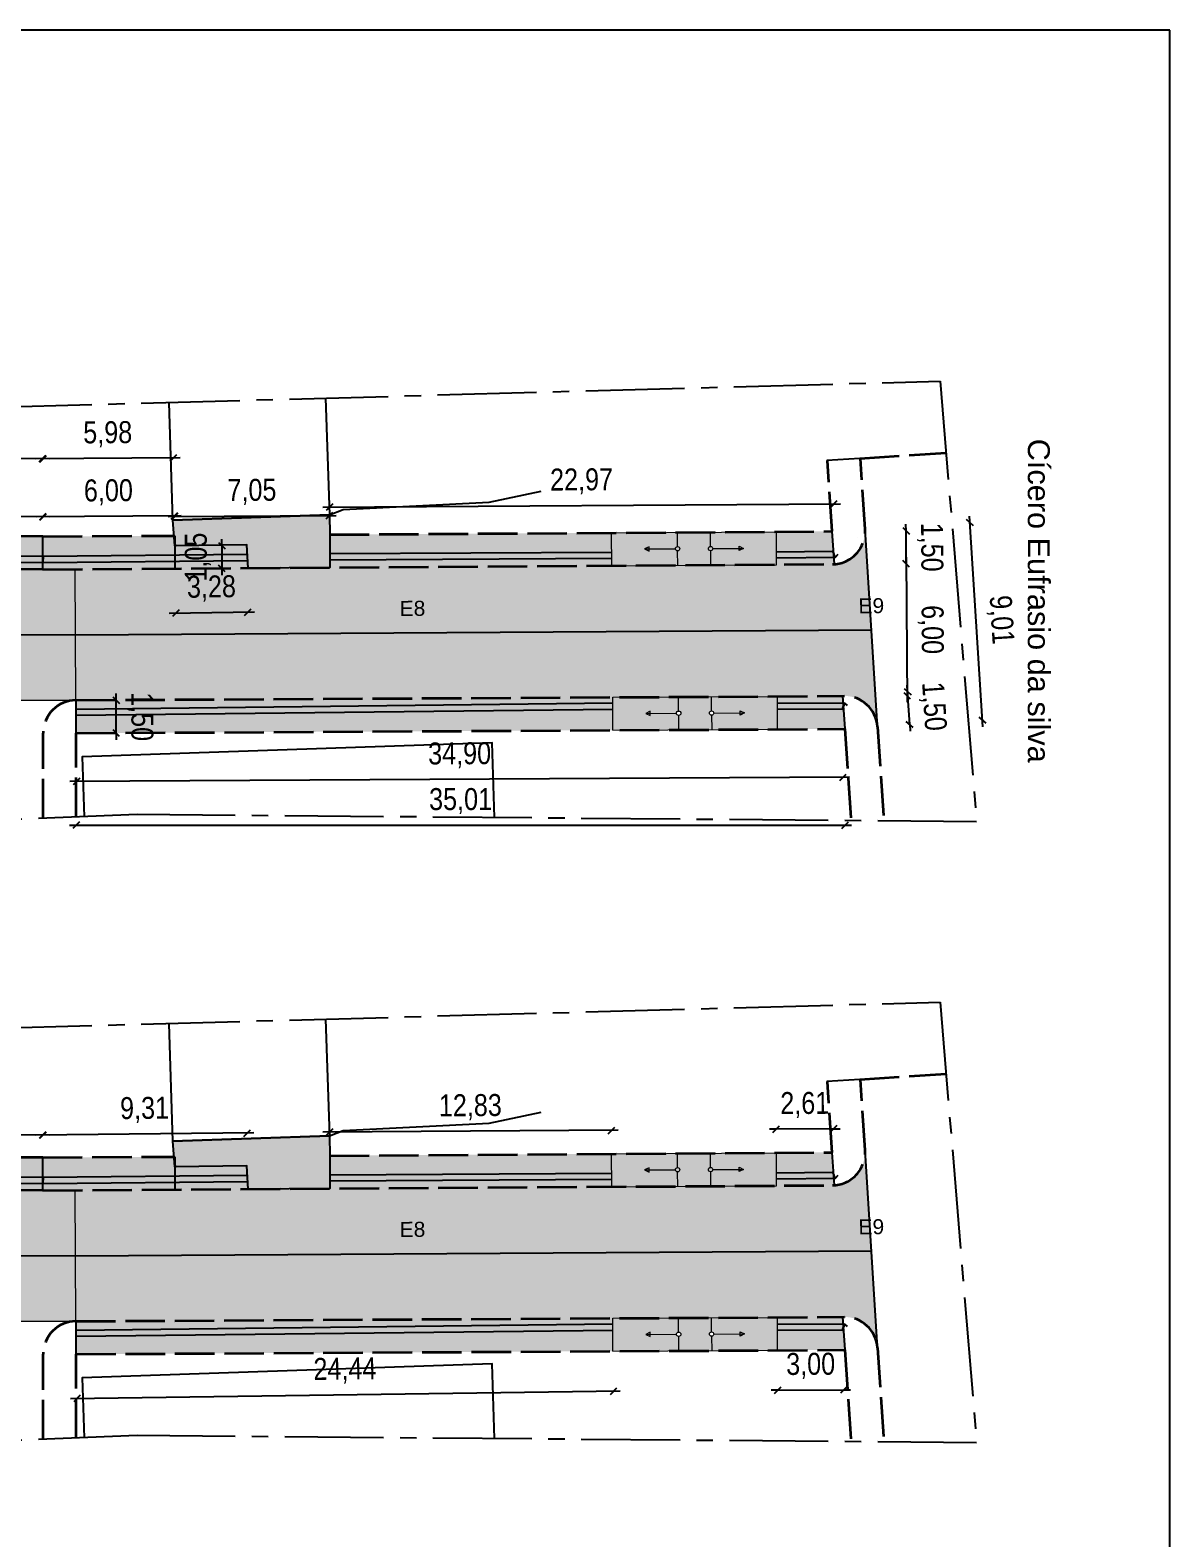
# Model space of a CAD drawing. Header units: feet. Extents: x 203667 to 205527, y 9204857 to 9205156.
# Drawn here: x 204313.8 to 204365.7, y 9205020.5 to 9205089.2 of the extents above; entities that cross this region are included whole.
import ezdxf

# ---------------------------------------------------------------- set-up
doc = ezdxf.new("R2010")
doc.units = ezdxf.units.FT
doc.header["$LTSCALE"] = 0.3
doc.header["$MEASUREMENT"] = 0
for name, pattern in [('ACAD_ISO02W100', [15, 12, -3]), ('CENTER2', [1.125, 0.75, -0.125, 0.125, -0.125]), ('CONTINUO', [0])]:
    doc.linetypes.add(name, pattern=pattern)
for name, color, linetype in [('_EIXO PROJETADO', 2, 'Continuous'), ('C-ROAD-CNTR-N', 92, 'Continuous'), ('CALÇADA', 3, 'Continuous'), ('Calçada Projetada', 20, 'Continuous'), ('cotas1', 7, 'Continuous'), ('Edificação Existente', 1, 'Continuous'), ('F-HZ-ESTACA', 98, 'Continuous'), ('MF', 7, 'CONTINUO'), ('Pavimento projetado', 51, 'Continuous'), ('SINALIZACAO', 1, 'Continuous')]:
    doc.layers.add(name, color=color, linetype=linetype)
for name, color, linetype, lineweight in [('Alvenaria de 1 Vez', 6, 'ACAD_ISO02W100', 35), ('Cotas Acessibilidade', 5, 'Continuous', 25), ('Cotas Calçadas', 7, 'Continuous', 25), ('EDIF', 7, 'Continuous', 0), ('MEIO FIO PROJETADO', 7, 'ACAD_ISO02W100', 35), ('PENA015', 1, 'Continuous', 15)]:
    doc.layers.add(name, color=color, linetype=linetype, lineweight=lineweight)
doc.styles.add('Arial', font='arial.ttf')
doc.styles.add('Roman', font='arial.ttf', dxfattribs={"height": 2})
doc.styles.add('TARCISIO', font='swissci.ttf')
doc.linetypes.add('FENCELINE2', pattern='A,0.25,-0.1,[132,ltypeshp.shx,S=0.1,R=0,X=-0.1,Y=0],-0.1,1', length=1.45)
doc.dimstyles.new('Cota Alvenaria', dxfattribs={"dimtxt": 1, "dimasz": 0.3, "dimexe": 1, "dimexo": 1, "dimgap": 0.5, "dimtad": 1, "dimzin": 4, "dimtxsty": 'TARCISIO', "dimblk": 'OBLIQUE', "dimcen": -2, "dimdle": 0.3, "dimse1": 1, "dimse2": 1, "dimclrd": 256, "dimclre": 256, "dimclrt": 6, "dimadec": 0, "dimazin": 0, "dimtfac": 1, "dimtix": 1, "dimtmove": 0, "dimatfit": 3, "dimldrblk": 'DOT', "dimfxl": 1, "dimlwd": -1, "dimlwe": -1, "dimarcsym": 0})
doc.dimstyles.new('Cota Calçadas', dxfattribs={"dimtxt": 1, "dimasz": 0.3, "dimexe": 1, "dimexo": 1, "dimgap": 0.5, "dimtad": 1, "dimzin": 4, "dimtxsty": 'TARCISIO', "dimblk": 'OBLIQUE', "dimcen": -2, "dimdle": 0.3, "dimse1": 1, "dimse2": 1, "dimclrd": 256, "dimclre": 256, "dimclrt": 256, "dimadec": 0, "dimazin": 0, "dimtfac": 1, "dimtix": 1, "dimtmove": 0, "dimatfit": 3, "dimldrblk": 'DOT', "dimfxl": 1, "dimlwd": -1, "dimlwe": -1, "dimarcsym": 0})
doc.dimstyles.new('Cota Piso Tatil', dxfattribs={"dimtxt": 1, "dimasz": 0.3, "dimexe": 1, "dimexo": 1, "dimgap": 0.5, "dimtad": 1, "dimzin": 4, "dimtxsty": 'TARCISIO', "dimblk": 'OBLIQUE', "dimcen": -2, "dimdle": 0.3, "dimse1": 1, "dimse2": 1, "dimclrd": 256, "dimclre": 256, "dimclrt": 5, "dimadec": 0, "dimazin": 0, "dimtfac": 1, "dimtix": 1, "dimtmove": 0, "dimatfit": 3, "dimldrblk": 'DOT', "dimfxl": 1, "dimlwd": -1, "dimlwe": -1, "dimarcsym": 0})

# ---------------------------------------------------------------- blocks, each defined once
blk = doc.blocks.new('r150')
at = {"linetype": 'Continuous'}
h = blk.add_hatch(color=4, dxfattribs=at)
h.dxf.hatch_style = 1
edge = h.paths.add_edge_path()
edge.add_arc((0, 0.907), 0.1, 180, 270, ccw=False)
edge.add_line((-0.1, 0.907), (-1.3, 0.907))
edge.add_line((-1.3, 0.907), (-1.3, 0.807))
edge.add_line((-1.3, 0.807), (-1.5, 0.907))
edge.add_line((-1.5, 0.907), (-1.3, 1.007))
edge.add_line((-1.3, 1.007), (-1.3, 0.907))
edge.add_line((-1.3, 0.907), (-0.1, 0.907))
edge.add_arc((0, 0.907), 0.1, 90, 180, ccw=False)
edge.add_line((0, 1.007), (0, 1.65))
edge.add_line((0, 1.65), (-3, 1.65))
edge.add_line((-3, 1.65), (-3, 0.15))
edge.add_line((-3, 0.15), (0, 0.15))
edge.add_line((0, 0.15), (0, 0.807))
edge = h.paths.add_edge_path()
edge.add_arc((1.5, 0.907), 0.1, 180, 270, ccw=False)
edge.add_arc((1.5, 0.907), 0.1, 90, 180, ccw=False)
edge.add_line((1.5, 1.007), (1.5, 1.65))
edge.add_line((1.5, 1.65), (0, 1.65))
edge.add_line((0, 1.65), (0, 1.007))
edge.add_arc((0, 0.907), 0.1, 0, 90, ccw=False)
edge.add_arc((0, 0.907), 0.1, -90, 0, ccw=False)
edge.add_line((0, 0.807), (0, 0.15))
edge.add_line((0, 0.15), (1.5, 0.15))
edge.add_line((1.5, 0.15), (1.5, 0.807))
edge = h.paths.add_edge_path()
edge.add_line((4.5, 1.65), (1.5, 1.65))
edge.add_line((1.5, 1.65), (1.5, 1.007))
edge.add_arc((1.5, 0.907), 0.1, 0, 90, ccw=False)
edge.add_line((1.6, 0.907), (2.8, 0.907))
edge.add_line((2.8, 0.907), (2.8, 1.007))
edge.add_line((2.8, 1.007), (3, 0.907))
edge.add_line((3, 0.907), (2.8, 0.807))
edge.add_line((2.8, 0.807), (2.8, 0.907))
edge.add_line((2.8, 0.907), (1.6, 0.907))
edge.add_arc((1.5, 0.907), 0.1, -90, 0, ccw=False)
edge.add_line((1.5, 0.807), (1.5, 0.15))
edge.add_line((1.5, 0.15), (4.5, 0.15))
edge.add_line((4.5, 0.15), (4.5, 1.65))
at = {"layer": 'PENA015', "color": 7}
for points in [[(-3, 0.15), (-3, 1.65)], [(-3, 1.65), (4.5, 1.65)], [(0, 1.007), (0, 1.65)], [(1.5, 1.007), (1.5, 1.65)], [(4.5, 0.15), (4.5, 1.65)], [(-1.3, 1.007), (-1.5, 0.907), (-1.3, 0.807)], [(-1.5, 0.907), (-0.1, 0.907)], [(-1.3, 0.807), (-1.3, 1.007)], [(0, 0.15), (0, 0.807)], [(1.5, 0.807), (1.5, 0.15)], [(1.6, 0.907), (3, 0.907)], [(2.8, 0.807), (2.8, 1.007)], [(2.8, 1.007), (3, 0.907), (2.8, 0.807)], [(-3, 0.15), (4.5, 0.15)]]:
    blk.add_lwpolyline(points, dxfattribs=at)
for centre in [(0, 0.907), (1.5, 0.907)]:
    blk.add_circle(centre, 0.1, dxfattribs=at)
blk = doc.blocks.new('_Oblique')
at = {"layer": 'cotas1', "color": 0, "lineweight": -2}
blk.add_line((-0.5, -0.5), (0.5, 0.5), dxfattribs=at)
blk = doc.blocks.new('*D398')
at = {"layer": 'Cotas Acessibilidade', "transparency": 16777216}
blk.add_line((204315.661, 9205026.877), (204340.694, 9205027.218), dxfattribs=at)
at = {"layer": 'Defpoints', "color": 0, "transparency": 16777216}
for p in [(204340.356, 9205029.975, 0.056), (204315.923, 9205029.642), (204340.394, 9205027.214)]:
    blk.add_point(p, dxfattribs=at)
at = {"layer": 'Cotas Acessibilidade', "transparency": 16777216, "xscale": 0.3, "yscale": 0.3, "zscale": 0.3}
for p, rotation in [((204315.961, 9205026.881), 180.7800172489665), ((204340.394, 9205027.214), 0.7800172489665492)]:
    blk.add_blockref('_Oblique', p, dxfattribs=dict(at, rotation=rotation))
at = {"layer": 'Cotas Acessibilidade', "color": 5, "transparency": 16777216, "insert": (204328.163, 9205028.143), "char_height": 1, "attachment_point": 5, "rotation": 0.78002, "style": 'TARCISIO'}
blk.add_mtext('24,44', dxfattribs=at)
blk = doc.blocks.new('_Dot')
at = {"color": 0, "linetype": 'ByBlock', "lineweight": -2}
blk.add_line((-0.5, 0), (-1, 0), dxfattribs=at)
at = {"color": 0, "linetype": 'ByBlock', "const_width": 0.5}
blk.add_lwpolyline([(-0.25, 0, 1), (0.25, 0, 1)], format="xyb", close=True, dxfattribs=at)
blk = doc.blocks.new('*D211')
at = {"layer": 'Cotas Acessibilidade', "transparency": 16777216}
for p, q in [((204347.871, 9205027.255), (204347.571, 9205027.253)), ((204347.871, 9205027.255), (204350.874, 9205027.271)), ((204350.874, 9205027.271), (204351.174, 9205027.273))]:
    blk.add_line(p, q, dxfattribs=at)
at = {"layer": 'Defpoints', "color": 0, "transparency": 16777216}
for p in [(204347.856, 9205029.963, 0), (204350.859, 9205029.98, 0), (204350.874, 9205027.271)]:
    blk.add_point(p, dxfattribs=at)
at = {"layer": 'Cotas Acessibilidade', "transparency": 16777216, "xscale": 0.3, "yscale": 0.3, "zscale": 0.3}
for p, rotation in [((204347.871, 9205027.255), 0.3153574716952701), ((204350.874, 9205027.271), 180.3153574716953)]:
    blk.add_blockref('_Oblique', p, dxfattribs=dict(at, rotation=rotation))
at = {"layer": 'Cotas Acessibilidade', "color": 5, "transparency": 16777216, "insert": (204349.367, 9205028.359), "char_height": 1, "attachment_point": 5, "rotation": 0.31536, "style": 'TARCISIO'}
blk.add_mtext('3,00', dxfattribs=at)
blk = doc.blocks.new('*D399')
at = {"layer": 'Cotas Acessibilidade', "transparency": 16777216}
for p, q in [((204347.798, 9205039.134), (204347.498, 9205039.132)), ((204350.411, 9205039.148), (204347.798, 9205039.134)), ((204350.411, 9205039.148), (204350.711, 9205039.15))]:
    blk.add_line(p, q, dxfattribs=at)
at = {"layer": 'Defpoints', "color": 0, "transparency": 16777216}
for p in [(204347.798, 9205039.134), (204347.81, 9205036.893, 0.001), (204350.424, 9205036.907, 0)]:
    blk.add_point(p, dxfattribs=at)
at = {"layer": 'Cotas Acessibilidade', "transparency": 16777216, "xscale": 0.3, "yscale": 0.3, "zscale": 0.3}
for p, rotation in [((204347.798, 9205039.134), 0.3153574206521397), ((204350.411, 9205039.148), 180.3153574206522)]:
    blk.add_blockref('_Oblique', p, dxfattribs=dict(at, rotation=rotation))
at = {"layer": 'Cotas Acessibilidade', "color": 5, "transparency": 16777216, "insert": (204349.099, 9205040.237), "char_height": 1, "attachment_point": 5, "rotation": 0.31536, "style": 'TARCISIO'}
blk.add_mtext('2,61', dxfattribs=at)
blk = doc.blocks.new('*D400')
at = {"layer": 'Cotas Acessibilidade', "transparency": 16777216}
blk.add_line((204340.596, 9205039.085), (204327.162, 9205038.997), dxfattribs=at)
at = {"layer": 'Defpoints', "color": 0, "transparency": 16777216}
for p in [(204327.462, 9205038.999), (204327.477, 9205036.771), (204340.31, 9205036.856)]:
    blk.add_point(p, dxfattribs=at)
at = {"layer": 'Cotas Acessibilidade', "transparency": 16777216, "xscale": 0.3, "yscale": 0.3, "zscale": 0.3}
for p, rotation in [((204327.462, 9205038.999), 180.3780672954977), ((204340.296, 9205039.083), 0.3780672954977326)]:
    blk.add_blockref('_Oblique', p, dxfattribs=dict(at, rotation=rotation))
at = {"layer": 'Cotas Acessibilidade', "color": 5, "transparency": 16777216, "insert": (204333.872, 9205040.137), "char_height": 1, "attachment_point": 5, "rotation": 0.37807, "style": 'TARCISIO'}
blk.add_mtext('12,83', dxfattribs=at)
blk = doc.blocks.new('*D212')
at = {"layer": 'Cotas Acessibilidade', "transparency": 16777216}
blk.add_line((204324.008, 9205038.965), (204314.094, 9205038.867), dxfattribs=at)
at = {"layer": 'Defpoints', "color": 0, "transparency": 16777216}
for p in [(204314.394, 9205038.87), (204314.413, 9205036.949, 0), (204323.727, 9205037.041, 0)]:
    blk.add_point(p, dxfattribs=at)
at = {"layer": 'Cotas Acessibilidade', "transparency": 16777216, "xscale": 0.3, "yscale": 0.3, "zscale": 0.3}
for p, rotation in [((204314.394, 9205038.87), 180.5623703905743), ((204323.708, 9205038.962), 0.562370390574296)]:
    blk.add_blockref('_Oblique', p, dxfattribs=dict(at, rotation=rotation))
at = {"layer": 'Cotas Acessibilidade', "color": 5, "transparency": 16777216, "insert": (204319.04, 9205040.012), "char_height": 1, "attachment_point": 5, "rotation": 0.56237, "style": 'TARCISIO'}
blk.add_mtext('9,31', dxfattribs=at)
blk = doc.blocks.new('*D213')
at = {"layer": 'Cotas Acessibilidade', "transparency": 16777216}
blk.add_line((204314.726, 9205038.869), (204301.857, 9205038.936), dxfattribs=at)
at = {"layer": 'Defpoints', "color": 0, "transparency": 16777216}
for p in [(204302.157, 9205038.934), (204302.147, 9205037.014, 0), (204314.416, 9205036.949, 0)]:
    blk.add_point(p, dxfattribs=at)
at = {"layer": 'Cotas Acessibilidade', "transparency": 16777216, "xscale": 0.3, "yscale": 0.3, "zscale": 0.3}
for p, rotation in [((204302.157, 9205038.934), 179.6997302898285), ((204314.426, 9205038.87), 359.6997302898284)]:
    blk.add_blockref('_Oblique', p, dxfattribs=dict(at, rotation=rotation))
at = {"layer": 'Cotas Acessibilidade', "color": 5, "transparency": 16777216, "insert": (204308.297, 9205039.998), "char_height": 1, "attachment_point": 5, "rotation": 359.69973, "style": 'TARCISIO'}
blk.add_mtext('12,27', dxfattribs=at)
blk = doc.blocks.new('*D280')
at = {"layer": 'Cotas Calçadas', "transparency": 16777216}
blk.add_line((204314.726, 9205067.016), (204278.082, 9205067.208), dxfattribs=at)
at = {"layer": 'Defpoints', "color": 0, "transparency": 16777216}
for p in [(204278.382, 9205067.206), (204278.369, 9205064.808), (204314.414, 9205064.62)]:
    blk.add_point(p, dxfattribs=at)
at = {"layer": 'Cotas Calçadas', "transparency": 16777216, "xscale": 0.3, "yscale": 0.3, "zscale": 0.3}
for p, rotation in [((204278.382, 9205067.206), 179.6997303316249), ((204314.426, 9205067.017), 359.6997303316249)]:
    blk.add_blockref('_Oblique', p, dxfattribs=dict(at, rotation=rotation))
at = {"layer": 'Cotas Calçadas', "transparency": 16777216, "insert": (204296.41, 9205068.207), "char_height": 1, "attachment_point": 5, "rotation": 359.69973, "style": 'TARCISIO'}
blk.add_mtext('36,04', dxfattribs=at)
blk = doc.blocks.new('*D281')
at = {"layer": 'Cotas Calçadas', "transparency": 16777216}
for p, q in [((204322.561, 9205065.704), (204322.561, 9205066.004)), ((204322.561, 9205065.704), (204322.561, 9205064.659)), ((204322.561, 9205064.659), (204322.561, 9205064.359))]:
    blk.add_line(p, q, dxfattribs=at)
at = {"layer": 'Defpoints', "color": 0, "transparency": 16777216}
for p in [(204320.418, 9205065.704), (204320.418, 9205064.659), (204322.561, 9205064.659)]:
    blk.add_point(p, dxfattribs=at)
at = {"layer": 'Cotas Calçadas', "transparency": 16777216, "xscale": 0.3, "yscale": 0.3, "zscale": 0.3}
for p, rotation in [((204322.561, 9205065.704), 270), ((204322.561, 9205064.659), 90)]:
    blk.add_blockref('_Oblique', p, dxfattribs=dict(at, rotation=rotation))
at = {"layer": 'Cotas Calçadas', "transparency": 16777216, "insert": (204321.465, 9205065.182), "char_height": 1, "attachment_point": 5, "rotation": 90, "style": 'TARCISIO'}
blk.add_mtext('1,05', dxfattribs=at)
blk = doc.blocks.new('*D148')
at = {"layer": 'Cotas Calçadas', "transparency": 16777216}
blk.add_line((204320.702, 9205067.059), (204314.098, 9205067.015), dxfattribs=at)
at = {"layer": 'Defpoints', "color": 0, "transparency": 16777216}
for p in [(204314.398, 9205067.017), (204314.414, 9205064.62), (204320.418, 9205064.659)]:
    blk.add_point(p, dxfattribs=at)
at = {"layer": 'Cotas Calçadas', "transparency": 16777216, "xscale": 0.3, "yscale": 0.3, "zscale": 0.3}
for p, rotation in [((204314.398, 9205067.017), 180.3780673691105), ((204320.402, 9205067.057), 0.3780673691105286)]:
    blk.add_blockref('_Oblique', p, dxfattribs=dict(at, rotation=rotation))
at = {"layer": 'Cotas Calçadas', "transparency": 16777216, "insert": (204317.393, 9205068.132), "char_height": 1, "attachment_point": 5, "rotation": 0.37807, "style": 'TARCISIO'}
blk.add_mtext('6,00', dxfattribs=at)
blk = doc.blocks.new('*D282')
at = {"layer": 'Cotas Calçadas', "transparency": 16777216}
blk.add_line((204320.109, 9205067.032), (204327.763, 9205067.082), dxfattribs=at)
at = {"layer": 'Defpoints', "color": 0, "transparency": 16777216}
for p in [(204327.463, 9205067.08), (204320.425, 9205064.659), (204327.479, 9205064.706)]:
    blk.add_point(p, dxfattribs=at)
at = {"layer": 'Cotas Calçadas', "transparency": 16777216, "xscale": 0.3, "yscale": 0.3, "zscale": 0.3}
for p, rotation in [((204320.409, 9205067.034), 180.3780673573759), ((204327.463, 9205067.08), 0.378067357375818)]:
    blk.add_blockref('_Oblique', p, dxfattribs=dict(at, rotation=rotation))
at = {"layer": 'Cotas Calçadas', "transparency": 16777216, "insert": (204323.929, 9205068.152), "char_height": 1, "attachment_point": 5, "rotation": 0.37807, "style": 'TARCISIO'}
blk.add_mtext('7,05', dxfattribs=at)
blk = doc.blocks.new('*D283')
at = {"layer": 'Cotas Calçadas', "transparency": 16777216}
blk.add_line((204327.161, 9205067.454), (204350.727, 9205067.612), dxfattribs=at)
at = {"layer": 'Defpoints', "color": 0, "transparency": 16777216}
for p in [(204350.427, 9205067.61), (204350.445, 9205064.86), (204327.479, 9205064.706)]:
    blk.add_point(p, dxfattribs=at)
at = {"layer": 'Cotas Calçadas', "transparency": 16777216, "xscale": 0.3, "yscale": 0.3, "zscale": 0.3}
for p, rotation in [((204327.461, 9205067.456), 180.3847265177803), ((204350.427, 9205067.61), 0.3847265177802691)]:
    blk.add_blockref('_Oblique', p, dxfattribs=dict(at, rotation=rotation))
at = {"layer": 'Cotas Calçadas', "transparency": 16777216, "insert": (204338.936, 9205068.629), "char_height": 1, "attachment_point": 5, "rotation": 0.38473, "style": 'TARCISIO'}
blk.add_mtext('22,97', dxfattribs=at)
blk = doc.blocks.new('*D284')
at = {"layer": 'Cotas Calçadas', "transparency": 16777216}
blk.add_line((204351.138, 9205055.159), (204315.643, 9205054.964), dxfattribs=at)
at = {"layer": 'Defpoints', "color": 0, "transparency": 16777216}
for p in [(204315.923, 9205058.668), (204350.818, 9205058.86), (204315.943, 9205054.965)]:
    blk.add_point(p, dxfattribs=at)
at = {"layer": 'Cotas Calçadas', "transparency": 16777216, "xscale": 0.3, "yscale": 0.3, "zscale": 0.3}
for p, rotation in [((204350.838, 9205055.157), 0.3154072385929929), ((204315.943, 9205054.965), 180.3154072385929)]:
    blk.add_blockref('_Oblique', p, dxfattribs=dict(at, rotation=rotation))
at = {"layer": 'Cotas Calçadas', "transparency": 16777216, "insert": (204333.385, 9205056.157), "char_height": 1, "attachment_point": 5, "rotation": 0.31541, "style": 'TARCISIO'}
blk.add_mtext('34,90', dxfattribs=at)
blk = doc.blocks.new('*D243')
at = {"layer": 'Cotas Calçadas', "transparency": 16777216}
for p, q in [((204317.751, 9205058.67), (204317.751, 9205058.97)), ((204317.753, 9205057.17), (204317.751, 9205058.67)), ((204317.753, 9205057.17), (204317.753, 9205056.87))]:
    blk.add_line(p, q, dxfattribs=at)
at = {"layer": 'Defpoints', "color": 0, "transparency": 16777216}
for p in [(204315.923, 9205058.668), (204317.751, 9205058.67), (204315.924, 9205057.168)]:
    blk.add_point(p, dxfattribs=at)
at = {"layer": 'Cotas Calçadas', "transparency": 16777216, "xscale": 0.3, "yscale": 0.3, "zscale": 0.3}
for p, rotation in [((204317.751, 9205058.67), 270.0577249389082), ((204317.753, 9205057.17), 90.05772493890822)]:
    blk.add_blockref('_Oblique', p, dxfattribs=dict(at, rotation=rotation))
at = {"layer": 'Cotas Calçadas', "transparency": 16777216, "insert": (204318.847, 9205057.921), "char_height": 1, "attachment_point": 5, "rotation": 270.05772, "style": 'TARCISIO'}
blk.add_mtext('1,50', dxfattribs=at)
blk = doc.blocks.new('*D244')
at = {"layer": 'Cotas Calçadas', "transparency": 16777216}
for p, q in [((204353.776, 9205059.059), (204353.756, 9205059.359)), ((204353.877, 9205057.56), (204353.776, 9205059.059)), ((204353.877, 9205057.56), (204353.897, 9205057.26))]:
    blk.add_line(p, q, dxfattribs=at)
at = {"layer": 'Defpoints', "color": 0, "transparency": 16777216}
for p in [(204350.818, 9205058.86), (204353.776, 9205059.059), (204350.919, 9205057.36)]:
    blk.add_point(p, dxfattribs=at)
at = {"layer": 'Cotas Calçadas', "transparency": 16777216, "xscale": 0.3, "yscale": 0.3, "zscale": 0.3}
for p, rotation in [((204353.776, 9205059.059), 273.8557628842217), ((204353.877, 9205057.56), 93.85576288422172)]:
    blk.add_blockref('_Oblique', p, dxfattribs=dict(at, rotation=rotation))
at = {"layer": 'Cotas Calçadas', "transparency": 16777216, "insert": (204354.919, 9205058.383), "char_height": 1, "attachment_point": 5, "rotation": 273.85576, "style": 'TARCISIO'}
blk.add_mtext('1,50', dxfattribs=at)
blk = doc.blocks.new('*D245')
at = {"layer": 'Cotas Calçadas', "transparency": 16777216}
for p, q in [((204353.709, 9205066.379), (204353.707, 9205066.679)), ((204353.719, 9205064.879), (204353.709, 9205066.379)), ((204353.719, 9205064.879), (204353.721, 9205064.579))]:
    blk.add_line(p, q, dxfattribs=at)
at = {"layer": 'Defpoints', "color": 0, "transparency": 16777216}
for p in [(204350.346, 9205066.357), (204353.709, 9205066.379), (204350.356, 9205064.857)]:
    blk.add_point(p, dxfattribs=at)
at = {"layer": 'Cotas Calçadas', "transparency": 16777216, "xscale": 0.3, "yscale": 0.3, "zscale": 0.3}
for p, rotation in [((204353.709, 9205066.379), 270.3780673741679), ((204353.719, 9205064.879), 90.37806737416788)]:
    blk.add_blockref('_Oblique', p, dxfattribs=dict(at, rotation=rotation))
at = {"layer": 'Cotas Calçadas', "transparency": 16777216, "insert": (204354.809, 9205065.636), "char_height": 1, "attachment_point": 5, "rotation": 270.37807, "style": 'TARCISIO'}
blk.add_mtext('1,50', dxfattribs=at)
blk = doc.blocks.new('*D246')
at = {"layer": 'Cotas Calçadas', "transparency": 16777216}
blk.add_line((204353.718, 9205065.175), (204353.754, 9205058.576), dxfattribs=at)
at = {"layer": 'Defpoints', "color": 0, "transparency": 16777216}
for p in [(204350.356, 9205064.857), (204350.389, 9205058.858), (204353.752, 9205058.876)]:
    blk.add_point(p, dxfattribs=at)
at = {"layer": 'Cotas Calçadas', "transparency": 16777216, "xscale": 0.3, "yscale": 0.3, "zscale": 0.3}
for p, rotation in [((204353.719, 9205064.875), 90.31535744209583), ((204353.752, 9205058.876), 270.3153574420958)]:
    blk.add_blockref('_Oblique', p, dxfattribs=dict(at, rotation=rotation))
at = {"layer": 'Cotas Calçadas', "transparency": 16777216, "insert": (204354.831, 9205061.882), "char_height": 1, "attachment_point": 5, "rotation": 270.31536, "style": 'TARCISIO'}
blk.add_mtext('6,00', dxfattribs=at)
blk = doc.blocks.new('*D247')
at = {"layer": 'Cotas Calçadas', "transparency": 16777216}
blk.add_line((204357.199, 9205057.461), (204356.598, 9205067.054), dxfattribs=at)
at = {"layer": 'Defpoints', "color": 0, "transparency": 16777216}
for p in [(204351.843, 9205066.456), (204356.617, 9205066.755), (204352.406, 9205057.461)]:
    blk.add_point(p, dxfattribs=at)
at = {"layer": 'Cotas Calçadas', "transparency": 16777216, "xscale": 0.3, "yscale": 0.3, "zscale": 0.3}
for p, rotation in [((204356.617, 9205066.755), 93.58133588347621), ((204357.18, 9205057.76), 273.5813358834762)]:
    blk.add_blockref('_Oblique', p, dxfattribs=dict(at, rotation=rotation))
at = {"layer": 'Cotas Calçadas', "transparency": 16777216, "insert": (204357.992, 9205062.326), "char_height": 1, "attachment_point": 5, "rotation": 273.58134, "style": 'TARCISIO'}
blk.add_mtext('9,01', dxfattribs=at)
blk = doc.blocks.new('*D142')
at = {"layer": 'Cotas Calçadas', "transparency": 16777216}
blk.add_line((204315.624, 9205052.977), (204351.232, 9205052.977), dxfattribs=at)
at = {"layer": 'Defpoints', "color": 0, "transparency": 16777216}
for p in [(204315.924, 9205057.168), (204350.932, 9205057.168), (204350.932, 9205052.977)]:
    blk.add_point(p, dxfattribs=at)
at = {"layer": 'Cotas Calçadas', "transparency": 16777216, "xscale": 0.3, "yscale": 0.3, "zscale": 0.3, "rotation": 180}
blk.add_blockref('_Oblique', (204315.924, 9205052.977), dxfattribs=at)
at = {"layer": 'Cotas Calçadas', "transparency": 16777216, "xscale": 0.3, "yscale": 0.3, "zscale": 0.3}
blk.add_blockref('_Oblique', (204350.932, 9205052.977), dxfattribs=at)
at = {"layer": 'Cotas Calçadas', "color": 6, "transparency": 16777216, "insert": (204333.428, 9205054.073), "char_height": 1, "attachment_point": 5, "style": 'TARCISIO'}
blk.add_mtext('35,01', dxfattribs=at)
blk = doc.blocks.new('*D295')
at = {"layer": 'Cotas Calçadas', "transparency": 16777216}
blk.add_line((204320.66, 9205069.701), (204314.08, 9205069.657), dxfattribs=at)
at = {"layer": 'Defpoints', "color": 0, "transparency": 16777216}
for p in [(204314.38, 9205069.659), (204320.384, 9205066.159), (204314.404, 9205066.12)]:
    blk.add_point(p, dxfattribs=at)
at = {"layer": 'Cotas Calçadas', "transparency": 16777216, "xscale": 0.3, "yscale": 0.3, "zscale": 0.3}
for p, rotation in [((204314.38, 9205069.659), 180.3780673645086), ((204320.36, 9205069.699), 0.3780673645086096)]:
    blk.add_blockref('_Oblique', p, dxfattribs=dict(at, rotation=rotation))
at = {"layer": 'Cotas Calçadas', "color": 6, "transparency": 16777216, "insert": (204317.363, 9205070.775), "char_height": 1, "attachment_point": 5, "rotation": 0.37807, "style": 'TARCISIO'}
blk.add_mtext('5,98', dxfattribs=at)
blk = doc.blocks.new('*D150')
at = {"layer": 'Cotas Calçadas', "transparency": 16777216}
blk.add_line((204314.722, 9205069.657), (204278.096, 9205069.849), dxfattribs=at)
at = {"layer": 'Defpoints', "color": 0, "transparency": 16777216}
for p in [(204278.396, 9205069.848), (204278.377, 9205066.308), (204314.404, 9205066.12)]:
    blk.add_point(p, dxfattribs=at)
at = {"layer": 'Cotas Calçadas', "transparency": 16777216, "xscale": 0.3, "yscale": 0.3, "zscale": 0.3}
for p, rotation in [((204278.396, 9205069.848), 179.6995631053674), ((204314.422, 9205069.659), 359.6995631053673)]:
    blk.add_blockref('_Oblique', p, dxfattribs=dict(at, rotation=rotation))
at = {"layer": 'Cotas Calçadas', "color": 6, "transparency": 16777216, "insert": (204296.415, 9205070.849), "char_height": 1, "attachment_point": 5, "rotation": 359.69956, "style": 'TARCISIO'}
blk.add_mtext('36,03', dxfattribs=at)
blk = doc.blocks.new('*D319')
at = {"layer": 'Cotas Calçadas', "transparency": 16777216}
blk.add_line((204320.161, 9205062.63), (204324.04, 9205062.685), dxfattribs=at)
at = {"layer": 'Defpoints', "color": 0, "transparency": 16777216}
for p in [(204320.418, 9205065.695), (204323.696, 9205065.741), (204323.74, 9205062.681)]:
    blk.add_point(p, dxfattribs=at)
at = {"layer": 'Cotas Calçadas', "transparency": 16777216, "xscale": 0.3, "yscale": 0.3, "zscale": 0.3}
for p, rotation in [((204320.461, 9205062.635), 180.80788883276), ((204323.74, 9205062.681), 0.807888832759984)]:
    blk.add_blockref('_Oblique', p, dxfattribs=dict(at, rotation=rotation))
at = {"layer": 'Cotas Calçadas', "transparency": 16777216, "insert": (204322.085, 9205063.753), "char_height": 1, "attachment_point": 5, "rotation": 0.80789, "style": 'TARCISIO'}
blk.add_mtext('3,28', dxfattribs=at)

msp = doc.modelspace()

# ---------------------------------------------------------------- hatches: boundary and pattern name
at = {"layer": 'CALÇADA'}
h = msp.add_hatch(color=3, dxfattribs=at)
h.dxf.hatch_style = 1
h.paths.add_polyline_path([(204326.191, 9205064.697), (204327.479, 9205064.706), (204327.474, 9205065.911), (204327.469, 9205066.206), (204320.384, 9205066.157), (204320.418, 9205065.707), (204323.696, 9205065.741), (204323.759, 9205064.681)])
h.paths.add_polyline_path([(204327.469, 9205066.206), (204327.454, 9205067.103), (204320.331, 9205066.87), (204320.384, 9205066.157)])
h = msp.add_hatch(color=3, dxfattribs=at)
h.dxf.hatch_style = 1
h.paths.add_polyline_path([(204326.191, 9205036.422), (204327.479, 9205036.43), (204327.474, 9205037.635), (204327.469, 9205037.93), (204320.384, 9205037.882), (204320.418, 9205037.432), (204323.696, 9205037.465), (204323.759, 9205036.406)])
h.paths.add_polyline_path([(204327.469, 9205037.93), (204327.454, 9205038.828), (204320.331, 9205038.595), (204320.384, 9205037.882)])
at = {"layer": 'Calçada Projetada'}
h = msp.add_hatch(color=256, dxfattribs=at)
h.dxf.hatch_style = 1
h.paths.add_polyline_path([(204314.414, 9205064.62), (204314.411, 9205066.12), (204278.357, 9205066.309), (204278.373, 9205065.511), (204278.369, 9205064.808)])
h = msp.add_hatch(color=256, dxfattribs=at)
h.dxf.hatch_style = 1
h.paths.add_polyline_path([(204314.411, 9205066.12), (204314.414, 9205064.62), (204320.425, 9205064.659), (204320.418, 9205065.704), (204320.417, 9205065.704), (204320.384, 9205066.159)])
h = msp.add_hatch(color=256, dxfattribs=at)
h.dxf.hatch_style = 1
h.paths.add_polyline_path([(204350.356, 9205064.857, 0.014918), (204350.445, 9205064.86), (204350.346, 9205066.357), (204327.473, 9205066.206), (204327.479, 9205064.706)])
h = msp.add_hatch(color=256, dxfattribs=at)
h.dxf.hatch_style = 1
h.paths.add_polyline_path([(204320.418, 9205065.704), (204320.425, 9205064.659), (204323.759, 9205064.681), (204323.696, 9205065.741)])
h = msp.add_hatch(color=256, dxfattribs=at)
h.dxf.hatch_style = 1
h.paths.add_polyline_path([(204350.818, 9205058.86), (204315.923, 9205058.668), (204315.924, 9205057.168), (204350.919, 9205057.36)])
h.paths.add_polyline_path([(204343.457, 9205058.076, -1), (204343.257, 9205058.076, -1)], flags=16)
h.paths.add_polyline_path([(204344.957, 9205058.084, -1), (204344.757, 9205058.084, -1)], flags=16)
h = msp.add_hatch(color=256, dxfattribs=at)
h.dxf.hatch_style = 1
h.paths.add_polyline_path([(204314.414, 9205036.344), (204314.411, 9205037.844), (204278.357, 9205038.033), (204278.373, 9205037.235), (204278.369, 9205036.533)])
h = msp.add_hatch(color=256, dxfattribs=at)
h.dxf.hatch_style = 1
h.paths.add_polyline_path([(204350.356, 9205036.581, 0.014918), (204350.445, 9205036.585), (204350.346, 9205038.081), (204327.473, 9205037.93), (204327.479, 9205036.43)])
h = msp.add_hatch(color=256, dxfattribs=at)
h.dxf.hatch_style = 1
h.paths.add_polyline_path([(204314.411, 9205037.844), (204314.414, 9205036.344), (204320.425, 9205036.384), (204320.418, 9205037.429), (204320.417, 9205037.429), (204320.384, 9205037.884)])
h = msp.add_hatch(color=256, dxfattribs=at)
h.dxf.hatch_style = 1
h.paths.add_polyline_path([(204320.418, 9205037.429), (204320.425, 9205036.384), (204323.759, 9205036.406), (204323.696, 9205037.465)])
h = msp.add_hatch(color=256, dxfattribs=at)
h.dxf.hatch_style = 1
h.paths.add_polyline_path([(204350.818, 9205030.585), (204315.923, 9205030.392), (204315.924, 9205028.892), (204350.919, 9205029.085)])
h.paths.add_polyline_path([(204343.457, 9205029.801, -1), (204343.257, 9205029.801, -1)], flags=16)
h.paths.add_polyline_path([(204344.957, 9205029.809, -1), (204344.757, 9205029.809, -1)], flags=16)
at = {"layer": 'Pavimento projetado', "lineweight": 20}
h = msp.add_hatch(color=256, dxfattribs=at)
h.dxf.hatch_style = 1
edge = h.paths.add_edge_path()
edge.add_line((204315.896, 9205061.663), (204315.916, 9205058.668))
edge.add_line((204315.916, 9205058.668), (204350.901, 9205058.86))
edge.add_arc((204350.909, 9205057.36), 1.5, 3.8637, 90.31536, ccw=False)
edge.add_line((204352.406, 9205057.461), (204352.128, 9205061.87))
edge.add_line((204352.128, 9205061.87), (204315.896, 9205061.663))
edge = h.paths.add_edge_path()
edge.add_line((204352.128, 9205061.87), (204351.825, 9205066.444))
edge.add_arc((204350.358, 9205066.328), 1.471, -90.10586, 4.52523, ccw=False)
edge.add_line((204350.356, 9205064.857), (204315.877, 9205064.629))
edge.add_line((204315.877, 9205064.629), (204315.896, 9205061.663))
edge.add_line((204315.896, 9205061.663), (204352.128, 9205061.87))
h = msp.add_hatch(color=256, dxfattribs=at)
h.dxf.hatch_style = 1
h.paths.add_polyline_path([(204306.932, 9205058.659), (204315.916, 9205058.668), (204315.877, 9205064.629), (204254.922, 9205064.931), (204227.047, 9205065.933), (204227.086, 9205059.928), (204254.754, 9205058.932), (204256.038, 9205058.925), (204261.852, 9205058.895), (204267.868, 9205058.863)])
h = msp.add_hatch(color=256, dxfattribs=at)
h.dxf.hatch_style = 1
edge = h.paths.add_edge_path()
edge.add_line((204315.896, 9205033.387), (204315.916, 9205030.392))
edge.add_line((204315.916, 9205030.392), (204350.901, 9205030.585))
edge.add_arc((204350.909, 9205029.085), 1.5, 3.8637, 90.31536, ccw=False)
edge.add_line((204352.406, 9205029.186), (204352.128, 9205033.595))
edge.add_line((204352.128, 9205033.595), (204315.896, 9205033.387))
edge = h.paths.add_edge_path()
edge.add_line((204352.128, 9205033.595), (204351.825, 9205038.168))
edge.add_arc((204350.358, 9205038.052), 1.471, -90.10586, 4.52523, ccw=False)
edge.add_line((204350.356, 9205036.581), (204315.877, 9205036.354))
edge.add_line((204315.877, 9205036.354), (204315.896, 9205033.387))
edge.add_line((204315.896, 9205033.387), (204352.128, 9205033.595))
h = msp.add_hatch(color=256, dxfattribs=at)
h.dxf.hatch_style = 1
h.paths.add_polyline_path([(204306.932, 9205030.383), (204315.916, 9205030.392), (204315.877, 9205036.354), (204254.922, 9205036.656), (204227.047, 9205037.658), (204227.086, 9205031.653), (204254.754, 9205030.657), (204256.038, 9205030.65), (204261.852, 9205030.62), (204268.387, 9205030.621)])

# ---------------------------------------------------------------- linework, layer by layer
at = {"color": 3, "linetype": 'FENCELINE2', "ltscale": 2.5}
for points in [[(204327.454, 9205067.103), (204328.079, 9205067.35), (204334.735, 9205067.691), (204337.099, 9205068.19)], [(204327.454, 9205038.828), (204328.079, 9205039.075), (204334.735, 9205039.416), (204337.099, 9205039.914)]]:
    msp.add_lwpolyline(points, dxfattribs=at)
at = {"layer": '_EIXO PROJETADO', "linetype": 'CENTER2', "ltscale": 20}
for points in [[(204356.919, 9205053.136), (204318.7, 9205053.459), (204298.898, 9205052.685), (204275.91, 9205052.883), (204241.175, 9205051.553), (204227.33, 9205053.844), (204166.355, 9205054.164), (204166.317, 9205071.382), (204227.391, 9205072.34), (204312.137, 9205072.006), (204355.263, 9205073.198), (204356.919, 9205053.136)], [(204356.919, 9205024.86), (204318.7, 9205025.183), (204298.898, 9205024.41), (204275.91, 9205024.607), (204241.175, 9205023.278), (204227.33, 9205025.569), (204166.355, 9205025.889), (204166.317, 9205043.106), (204227.391, 9205044.065), (204312.137, 9205043.731), (204355.263, 9205044.922), (204356.919, 9205024.86)]]:
    msp.add_lwpolyline(points, dxfattribs=at)
at = {"layer": 'Alvenaria de 1 Vez', "ltscale": 0.5}
for p, q in [((204350.346, 9205066.357), (204350.132, 9205069.579)), ((204314.404, 9205066.12), (204320.415, 9205066.159)), ((204327.469, 9205066.206), (204350.346, 9205066.357)), ((204315.924, 9205057.168), (204350.919, 9205057.36)), ((204350.346, 9205038.081), (204350.132, 9205041.303)), ((204327.469, 9205037.93), (204350.346, 9205038.081)), ((204314.404, 9205037.844), (204320.415, 9205037.884)), ((204315.924, 9205028.892), (204350.919, 9205029.085))]:
    msp.add_line(p, q, dxfattribs=at)
for points in [[(204314.411, 9205066.12), (204278.357, 9205066.309)], [(204350.919, 9205057.36), (204351.201, 9205053.184)], [(204315.93, 9205053.35), (204315.924, 9205057.168)], [(204314.411, 9205037.844), (204278.357, 9205038.033)], [(204350.919, 9205029.085), (204351.201, 9205024.909)], [(204315.93, 9205025.075), (204315.924, 9205028.892)]]:
    msp.add_lwpolyline(points, dxfattribs=at)
at = {"layer": 'C-ROAD-CNTR-N', "color": 98, "linetype": 'Continuous', "lineweight": -3, "flags": 128}
for points in [[(204171.274, 9205061.87), (204203.941, 9205062.291), (204226.924, 9205062.936), (204254.862, 9205061.932), (204306.412, 9205061.661), (204315.891, 9205061.649, 0.001872), (204315.902, 9205061.649), (204352.134, 9205061.87)], [(204171.274, 9205033.595), (204203.941, 9205034.016), (204226.924, 9205034.661), (204254.862, 9205033.656), (204306.412, 9205033.386), (204315.891, 9205033.373, 0.001872), (204315.902, 9205033.373), (204352.134, 9205033.595)]]:
    msp.add_lwpolyline(points, format="xyb", dxfattribs=at)
at = {"layer": 'CALÇADA', "color": 3}
for points in [[(204320.417, 9205065.704), (204320.331, 9205066.87), (204327.454, 9205067.103), (204327.473, 9205066.206), (204327.479, 9205064.706), (204323.759, 9205064.681), (204323.696, 9205065.741), (204320.417, 9205065.704), (204320.331, 9205066.87)], [(204320.417, 9205037.429), (204320.331, 9205038.595), (204327.454, 9205038.828), (204327.473, 9205037.93), (204327.479, 9205036.43), (204323.759, 9205036.406), (204323.696, 9205037.465), (204320.417, 9205037.429), (204320.331, 9205038.595)]]:
    msp.add_lwpolyline(points, dxfattribs=at)
at = {"layer": 'Calçada Projetada'}
for p, q in [((204351.607, 9205069.677), (204350.11, 9205069.586)), ((204320.415, 9205066.159), (204320.425, 9205064.659)), ((204315.924, 9205057.168), (204315.923, 9205058.668)), ((204351.607, 9205041.401), (204350.11, 9205041.311)), ((204320.415, 9205037.884), (204320.425, 9205036.384)), ((204315.924, 9205028.892), (204315.923, 9205030.392))]:
    msp.add_line(p, q, dxfattribs=at)
at = {"layer": 'Cotas Acessibilidade', "color": 5}
for p, q in [((204347.809, 9205065.425, 0), (204350.364, 9205065.461, 0)), ((204350.364, 9205065.461, 0), (204350.402, 9205065.505, 0)), ((204350.364, 9205065.461, 0), (204350.428, 9205065.322, 0)), ((204302.146, 9205065.009, 0), (204314.417, 9205064.945, 0)), ((204302.147, 9205065.289, 0), (204314.416, 9205065.225, 0)), ((204314.416, 9205065.225, 0), (204323.727, 9205065.316, 0)), ((204314.416, 9205065.225, 0), (204314.416, 9205065.085, 0)), ((204314.417, 9205064.945, 0), (204314.416, 9205065.085, 0)), ((204314.417, 9205064.945, 0), (204323.729, 9205065.036, 0)), ((204327.475, 9205065.341), (204340.309, 9205065.411)), ((204327.477, 9205065.061), (204340.31, 9205065.131)), ((204347.813, 9205065.145, 0), (204350.493, 9205065.183, 0)), ((204350.493, 9205065.183, 0), (204350.428, 9205065.322, 0)), ((204350.493, 9205065.183, 0), (204350.613, 9205065.321, 0)), ((204340.354, 9205058.53, 0.056), (204315.921, 9205058.251, 0.056)), ((204340.357, 9205058.25, 0.056), (204315.925, 9205057.971, 0.056)), ((204350.918, 9205058.535, 0), (204347.855, 9205058.519, 0)), ((204350.812, 9205058.255, 0), (204347.856, 9205058.239, 0)), ((204350.812, 9205058.255, 0), (204350.865, 9205058.395, 0)), ((204350.862, 9205058.211, 0), (204350.812, 9205058.255, 0)), ((204350.918, 9205058.535, 0), (204350.865, 9205058.395, 0)), ((204351.047, 9205058.421, 0), (204350.918, 9205058.535, 0)), ((204302.146, 9205036.734, 0), (204314.417, 9205036.669, 0)), ((204302.147, 9205037.014, 0), (204314.416, 9205036.949, 0)), ((204314.416, 9205036.949, 0), (204323.727, 9205037.041, 0)), ((204314.416, 9205036.949, 0), (204314.416, 9205036.809, 0)), ((204314.417, 9205036.669, 0), (204314.416, 9205036.809, 0)), ((204314.417, 9205036.669, 0), (204323.729, 9205036.761, 0)), ((204327.475, 9205037.065), (204340.309, 9205037.136)), ((204327.477, 9205036.785), (204340.31, 9205036.856)), ((204347.809, 9205037.15, 0), (204350.364, 9205037.186, 0)), ((204347.813, 9205036.87, 0), (204350.493, 9205036.908, 0)), ((204350.364, 9205037.186, 0), (204350.402, 9205037.23, 0)), ((204350.364, 9205037.186, 0), (204350.428, 9205037.047, 0)), ((204350.493, 9205036.908, 0), (204350.428, 9205037.047, 0)), ((204350.493, 9205036.908, 0), (204350.613, 9205037.046, 0)), ((204340.354, 9205030.255, 0.056), (204315.921, 9205029.976, 0.056)), ((204340.357, 9205029.975, 0.056), (204315.925, 9205029.696, 0.056)), ((204350.918, 9205030.26, 0), (204347.855, 9205030.243, 0)), ((204350.812, 9205029.98, 0), (204347.856, 9205029.963, 0)), ((204350.812, 9205029.98, 0), (204350.865, 9205030.12, 0)), ((204350.862, 9205029.936, 0), (204350.812, 9205029.98, 0)), ((204350.918, 9205030.26, 0), (204350.865, 9205030.12, 0)), ((204351.047, 9205030.146, 0), (204350.918, 9205030.26, 0))]:
    msp.add_line(p, q, dxfattribs=at)
at = {"layer": 'Cotas Calçadas'}
for p, q in [((204327.469, 9205066.206), (204327.479, 9205064.706)), ((204350.445, 9205064.86), (204350.346, 9205066.357)), ((204352.406, 9205057.461), (204351.843, 9205066.456)), ((204314.414, 9205064.62), (204314.411, 9205066.12)), ((204350.818, 9205058.86), (204350.919, 9205057.36)), ((204350.445, 9205036.585), (204350.346, 9205038.081)), ((204352.406, 9205029.186), (204351.843, 9205038.181)), ((204314.414, 9205036.344), (204314.411, 9205037.844)), ((204327.469, 9205037.93), (204327.479, 9205036.43)), ((204350.818, 9205030.585), (204350.919, 9205029.085))]:
    msp.add_line(p, q, dxfattribs=at)
msp.add_lwpolyline([(204365.72, 9205089.176), (204153.025, 9205089.176), (204153.025, 9204883.252), (204365.72, 9204883.252)], close=True, dxfattribs=at)
at = {"layer": 'EDIF'}
for p in [(204320.331, 9205066.87), (204327.454, 9205067.103), (204327.454, 9205038.828), (204320.331, 9205038.595)]:
    msp.add_point(p, dxfattribs=at)
at = {"layer": 'Edificação Existente', "color": 1}
for points in [[(204327.28, 9205072.424), (204327.454, 9205067.103), (204320.331, 9205066.87), (204320.156, 9205072.228)], [(204327.28, 9205072.424), (204327.454, 9205067.103), (204320.331, 9205066.87), (204320.156, 9205072.228)], [(204334.975, 9205053.321), (204334.86, 9205056.723), (204316.203, 9205056.092), (204316.296, 9205053.365)], [(204327.28, 9205044.149), (204327.454, 9205038.828), (204320.331, 9205038.595), (204320.156, 9205043.952)], [(204327.28, 9205044.149), (204327.454, 9205038.828), (204320.331, 9205038.595), (204320.156, 9205043.952)], [(204334.975, 9205025.046), (204334.86, 9205028.447), (204316.203, 9205027.817), (204316.296, 9205025.089)]]:
    msp.add_lwpolyline(points, dxfattribs=at)
at = {"layer": 'MEIO FIO PROJETADO', "color": 1, "ltscale": 0.5}
for p, q in [((204351.607, 9205069.677), (204355.532, 9205069.937)), ((204351.607, 9205041.401), (204355.532, 9205041.662))]:
    msp.add_line(p, q, dxfattribs=at)
at = {"layer": 'MEIO FIO PROJETADO', "ltscale": 0.5}
for p, q in [((204351.843, 9205066.456), (204351.629, 9205069.678)), ((204314.414, 9205064.62), (204350.356, 9205064.857)), ((204351.843, 9205038.181), (204351.629, 9205041.403)), ((204314.414, 9205036.344), (204350.356, 9205036.581))]:
    msp.add_line(p, q, dxfattribs=at)
for points in [[(204314.414, 9205064.62), (204254.924, 9205064.931), (204227.049, 9205065.934)], [(204314.414, 9205036.344), (204254.924, 9205036.656), (204227.049, 9205037.658)]]:
    msp.add_lwpolyline(points, dxfattribs=at)
for points in [[(204314.43, 9205053.292), (204314.424, 9205057.166, -0.413024), (204315.916, 9205058.668), (204350.901, 9205058.86, -0.396189), (204352.406, 9205057.461), (204352.695, 9205053.171)], [(204314.43, 9205025.017), (204314.424, 9205028.89, -0.413024), (204315.916, 9205030.392), (204350.901, 9205030.585, -0.396189), (204352.406, 9205029.186), (204352.695, 9205024.896)]]:
    msp.add_lwpolyline(points, format="xyb", dxfattribs=at)
for centre in [(204350.346, 9205066.357), (204350.346, 9205038.081)]:
    msp.add_arc(centre, 1.5, 270.37807, 3.79671, dxfattribs=at)
at = {"layer": 'MF'}
for p in [(204320.468, 9205065.707), (204320.468, 9205037.432)]:
    msp.add_point(p, dxfattribs=at)
at = {"layer": 'Pavimento projetado', "lineweight": 20}
for p, q in [((204315.916, 9205058.668), (204315.877, 9205064.629)), ((204306.932, 9205058.659), (204315.916, 9205058.668)), ((204315.916, 9205030.392), (204315.877, 9205036.354)), ((204306.932, 9205030.383), (204315.916, 9205030.392))]:
    msp.add_line(p, q, dxfattribs=at)

# ---------------------------------------------------------------- block references
at = {"layer": 'SINALIZACAO', "extrusion": (3.33328e-11, -6.05601e-09, 1), "rotation": 0.3153574415831533}
for p in [(204343.313, 9205064.657, 0.001), (204343.362, 9205057.169, 0), (204343.313, 9205036.382, 0.001), (204343.362, 9205028.893, 0)]:
    msp.add_blockref('r150', p, dxfattribs=at)

# ---------------------------------------------------------------- texts
at = {"linetype": 'Continuous', "insert": (204360.255, 9205070.573), "char_height": 1, "attachment_point": 1, "rotation": 270, "style": 'Roman'}
msp.add_mtext_dynamic_manual_height_columns('{\\C7;Cícero Eufrasio da silva}', width=17.64329, gutter_width=10, heights=[0], dxfattribs=at)
at = {"layer": 'F-HZ-ESTACA', "color": 98, "linetype": 'Continuous', "lineweight": -3, "char_height": 0.6858, "attachment_point": 8, "rotation": 0.3281, "style": 'Arial'}
for s, insert in [('{\\fArial|b0|i0|c0|p2;E8}', (204331.239, 9205062.498)), ('{\\fArial|b0|i0|c0|p2;E9}', (204352.13, 9205062.618)), ('{\\fArial|b0|i0|c0|p2;E8}', (204331.239, 9205034.223)), ('{\\fArial|b0|i0|c0|p2;E9}', (204352.13, 9205034.342))]:
    msp.add_mtext(s, dxfattribs=dict(at, insert=insert))

# ---------------------------------------------------------------- dimensions: what is measured, and where the dimension line sits
at = {"layer": 'Cotas Acessibilidade'}
for p1, p2, distance, picture, middle in [((204340.31, 9205036.856), (204327.477, 9205036.771), -2.227, '*D400', (204333.872, 9205040.137)), ((204350.424, 9205036.907, 0), (204347.81, 9205036.893, 0.001), -2.241, '*D399', (204349.099, 9205040.237)), ((204314.416, 9205036.949, 0), (204302.147, 9205037.014, 0), -1.921, '*D213', (204308.297, 9205039.998)), ((204323.727, 9205037.041, 0), (204314.413, 9205036.949, 0), -1.921, '*D212', (204319.04, 9205040.012)), ((204315.923, 9205029.642), (204340.356, 9205029.975, 0.056), -2.762, '*D398', (204328.163, 9205028.143)), ((204347.856, 9205029.963, 0), (204350.859, 9205029.98, 0), -2.708, '*D211', (204349.367, 9205028.359))]:
    dim = msp.add_aligned_dim(p1=p1, p2=p2, distance=distance, dimstyle='Cota Piso Tatil', dxfattribs=at)
    dim.commit()
    dim.dimension.update_dxf_attribs({"geometry": picture, "text_midpoint": middle})
at = {"layer": 'Cotas Calçadas'}
for p1, p2, distance, dimstyle, picture, middle in [((204314.404, 9205066.12), (204278.377, 9205066.308), -3.539, 'Cota Alvenaria', '*D150', (204296.415, 9205070.849)), ((204320.384, 9205066.159), (204314.404, 9205066.12), -3.54, 'Cota Alvenaria', '*D295', (204317.363, 9205070.775)), ((204314.4135, 9205064.6196), (204278.3692, 9205064.8085), -2.3976, 'Cota Calçadas', '*D280', (204296.4097, 9205068.2073)), ((204327.479, 9205064.706), (204350.445, 9205064.86), 2.75, 'Cota Calçadas', '*D283', (204338.936, 9205068.629)), ((204320.418, 9205064.659), (204314.414, 9205064.62), -2.397, 'Cota Calçadas', '*D148', (204317.393, 9205068.132)), ((204320.425, 9205064.659), (204327.479, 9205064.706), 2.375, 'Cota Calçadas', '*D282', (204323.929, 9205068.152)), ((204350.356, 9205064.857), (204350.346, 9205066.357), -3.364, 'Cota Calçadas', '*D245', (204354.809, 9205065.636)), ((204352.406, 9205057.461), (204351.843, 9205066.456), -4.784, 'Cota Calçadas', '*D247', (204357.992, 9205062.326)), ((204320.418, 9205065.7043), (204320.418, 9205064.6592), 2.1425, 'Cota Calçadas', '*D281', (204321.4654, 9205065.1818)), ((204320.418, 9205065.695), (204323.696, 9205065.741), -3.06, 'Cota Calçadas', '*D319', (204322.085, 9205063.753)), ((204350.356, 9205064.857), (204350.389, 9205058.858), 3.364, 'Cota Calçadas', '*D246', (204354.831, 9205061.882)), ((204350.919, 9205057.36), (204350.818, 9205058.86), -2.965, 'Cota Calçadas', '*D244', (204354.919, 9205058.383)), ((204350.818, 9205058.86), (204315.923, 9205058.668), 3.702, 'Cota Calçadas', '*D284', (204333.385, 9205056.157)), ((204315.924, 9205057.168), (204315.923, 9205058.668), -1.829, 'Cota Calçadas', '*D243', (204318.847, 9205057.921)), ((204315.924, 9205057.168), (204350.932, 9205057.168), -4.191, 'Cota Alvenaria', '*D142', (204333.428, 9205054.073))]:
    dim = msp.add_aligned_dim(p1=p1, p2=p2, distance=distance, dimstyle=dimstyle, dxfattribs=at)
    dim.commit()
    dim.dimension.update_dxf_attribs({"geometry": picture, "text_midpoint": middle})

doc.saveas('drawing.dxf')
